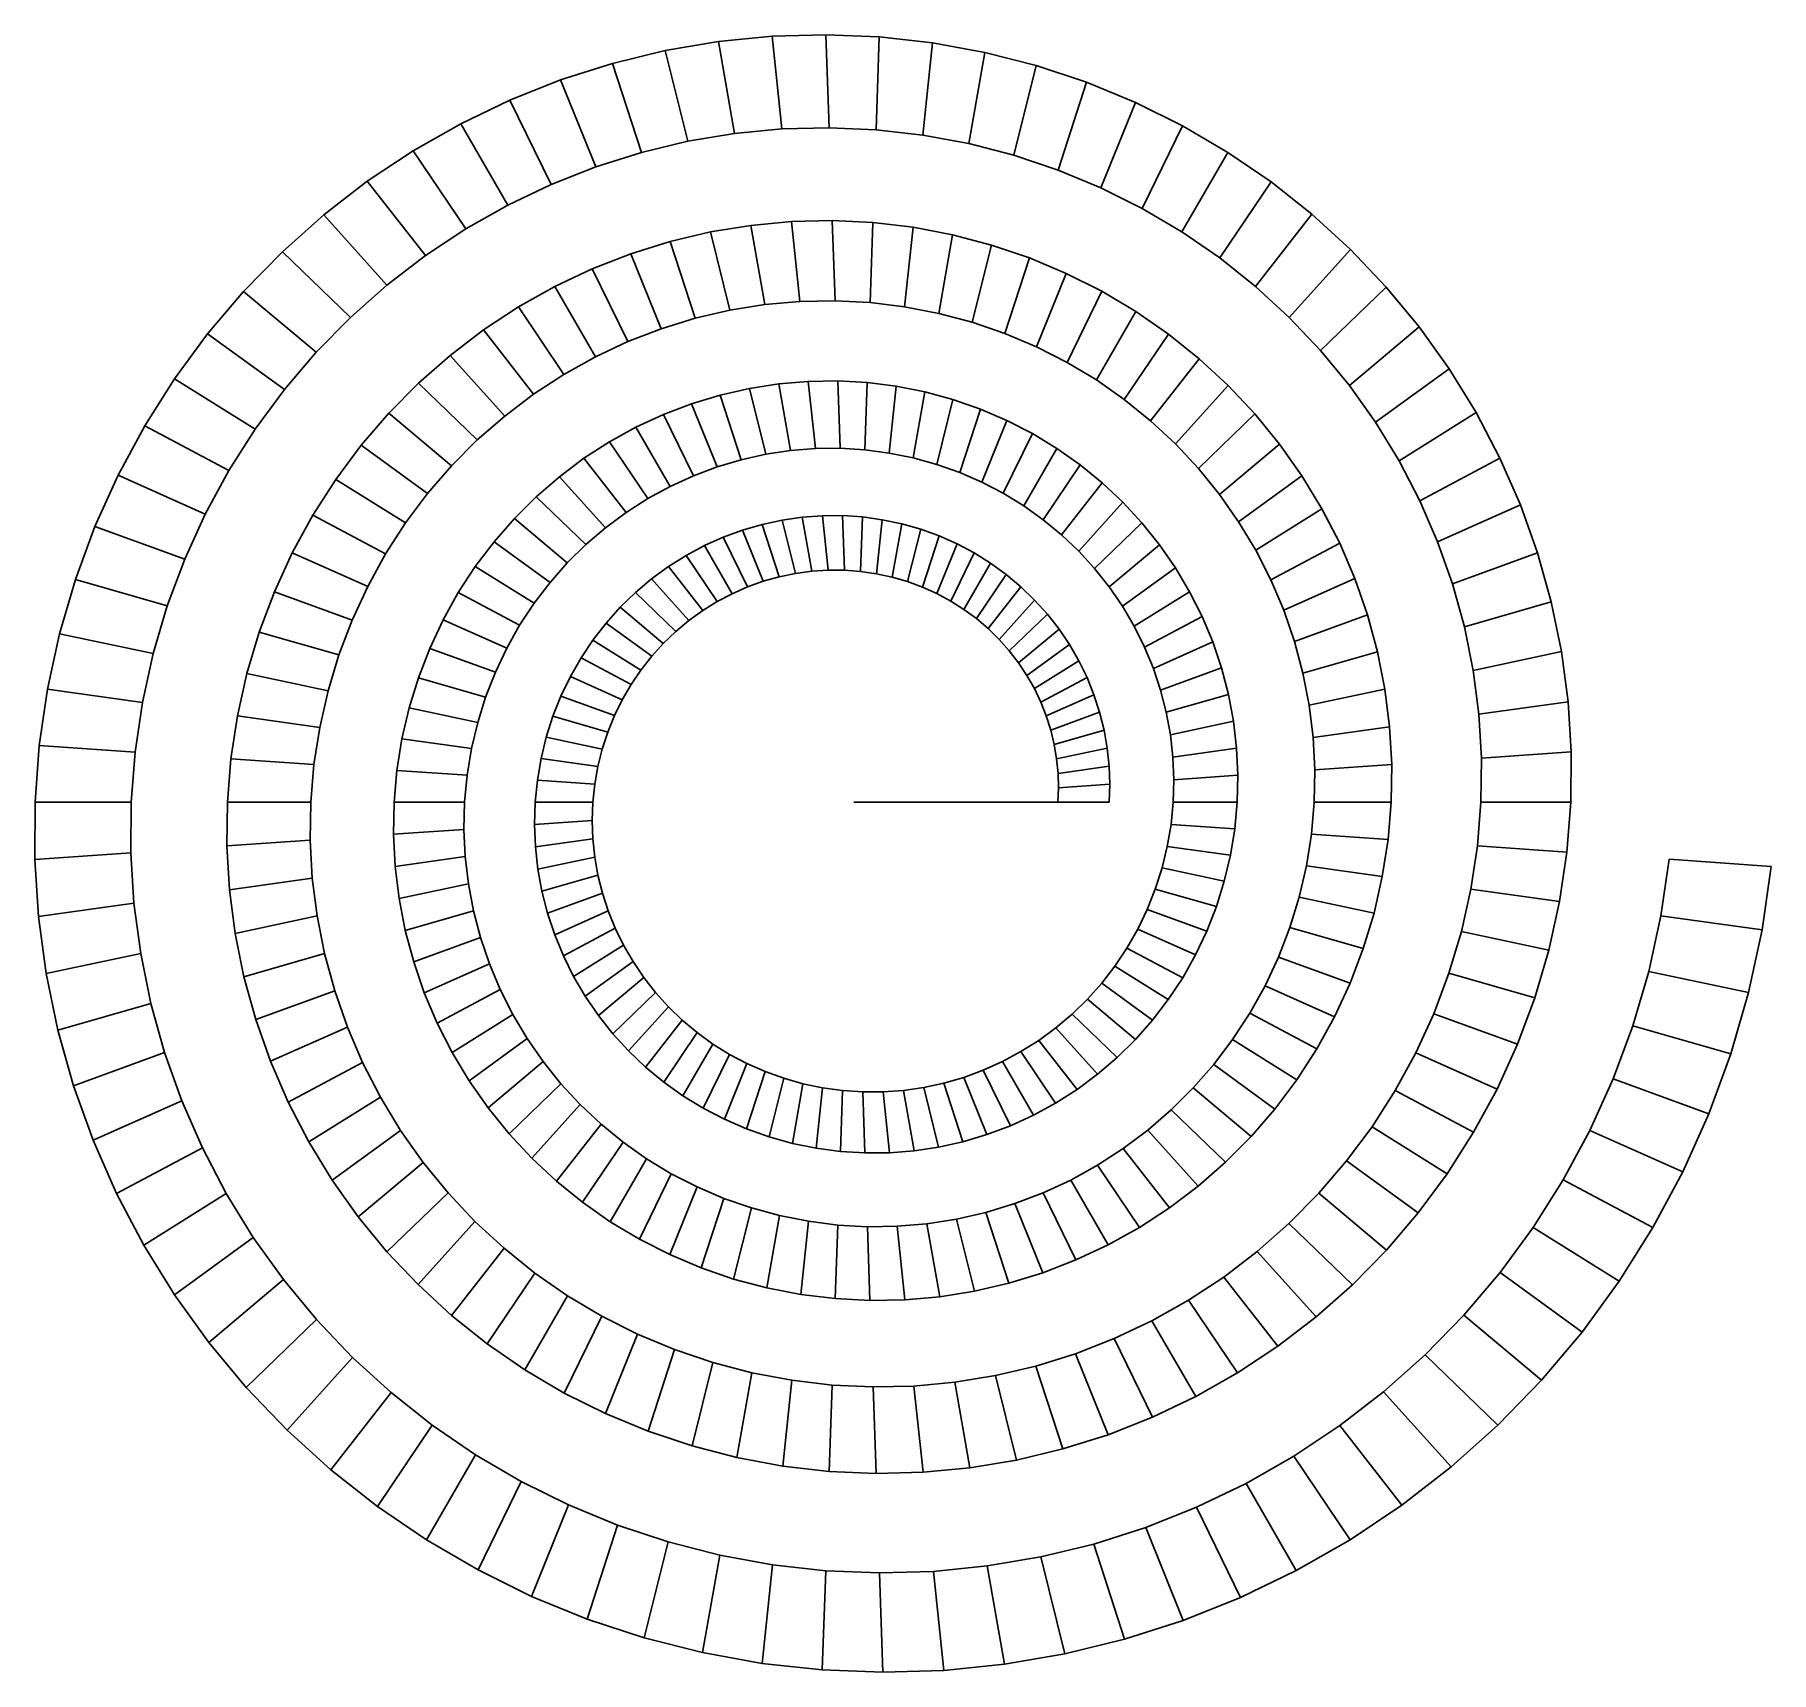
# Model space of a CAD drawing. Header units: metres. Extents: x -1913 to 2149, y -2036 to 1796.
import ezdxf

# ---------------------------------------------------------------- set-up
doc = ezdxf.new("R2010")
doc.units = ezdxf.units.M
for name, color, linetype in [('Fill', 3, 'CONTINUOUS'), ('Inner', 2, 'CONTINUOUS'), ('Outer', 1, 'CONTINUOUS')]:
    doc.layers.add(name, color=color, linetype=linetype)

msp = doc.modelspace()

# ---------------------------------------------------------------- linework, layer by layer
at = {"layer": 'Fill'}
for p, q in [((-165.6, 1575.5), (-188.4, 1792.3)), ((-55.1, 1578.3), (-62.7, 1795.9)), ((54.9, 1573.5), (62.5, 1790.7)), ((-385.6, 1546.5), (-438.5, 1758.7)), ((-275.9, 1564.8), (-313.8, 1779.9)), ((164.1, 1561), (186.8, 1776.8)), ((271.7, 1541), (309.4, 1754.4)), ((-494, 1520.5), (-561.7, 1728.7)), ((377.4, 1513.7), (429.7, 1723.6)), ((-600.7, 1486.8), (-682.9, 1690.2)), ((480.6, 1479.1), (547.3, 1684.5)), ((-705.1, 1445.7), (-801.4, 1643.1)), ((580.8, 1437.5), (661.6, 1637.5)), ((-806.7, 1397.2), (-916.7, 1587.7)), ((677.6, 1389.2), (771.9, 1582.7)), ((-904.9, 1341.6), (-1028.1, 1524.2)), ((770.4, 1334.4), (877.9, 1520.6)), ((-999.3, 1279), (-1135.2, 1452.9)), ((859, 1273.5), (979, 1451.4)), ((-1089.4, 1209.9), (-1237.2, 1374.1)), ((-205.3, 1164.4), (-238, 1349.8)), ((-123.1, 1171.7), (-142.8, 1358.6)), ((-41, 1173.2), (-47.5, 1360.8)), ((40.8, 1169.1), (47.4, 1356.3)), ((121.8, 1159.2), (141.4, 1345.2)), ((942.8, 1206.7), (1074.7, 1375.6)), ((-367.9, 1132.4), (-426.4, 1312.2)), ((-287, 1151.3), (-332.7, 1334.3)), ((201.7, 1143.8), (234.1, 1327.7)), ((280, 1123), (325.1, 1303.8)), ((-1174.6, 1134.3), (-1333.9, 1288.1)), ((-447.6, 1107.9), (-518.5, 1283.4)), ((356.4, 1096.8), (413.8, 1273.7)), ((1021.5, 1134.4), (1164.6, 1293.5)), ((-525.7, 1077.8), (-608.8, 1248.2)), ((430.4, 1065.4), (500, 1237.5)), ((-1254.7, 1052.8), (-1424.5, 1195.3)), ((-601.7, 1042.1), (-696.7, 1206.7)), ((501.9, 1029.1), (583.2, 1195.6)), ((1094.7, 1057.1), (1248.4, 1205.5)), ((-675.3, 1001.1), (-781.7, 1158.9)), ((570.4, 988), (662.9, 1148.2)), ((-746.1, 954.9), (-863.4, 1105.2)), ((1162.1, 975.1), (1325.5, 1112.3)), ((-1329.1, 965.6), (-1508.7, 1096.1)), ((635.6, 942.4), (738.9, 1095.5)), ((-813.7, 903.7), (-941.5, 1045.6)), ((697.3, 892.5), (810.8, 1037.8)), ((-1397.4, 873.2), (-1585.9, 991)), ((-877.8, 847.7), (-1015.4, 980.6)), ((-145.1, 823), (-172.6, 978.9)), ((-87, 827.6), (-103.5, 984.7)), ((-28.9, 828.1), (-34.4, 985.7)), ((28.8, 824.6), (34.3, 981.9)), ((755.1, 838.7), (878.3, 975.4)), ((1223.5, 888.9), (1395.8, 1014.1)), ((-260.4, 801.5), (-309.5, 952.7)), ((-203, 814.2), (-241.4, 968.2)), ((85.9, 817.1), (102.3, 973.3)), ((142.1, 805.7), (169.3, 960)), ((197.1, 790.5), (234.9, 942.2)), ((-938, 787.1), (-1084.9, 910.3)), ((-372.5, 763.8), (-442.5, 907.3)), ((-317, 784.6), (-376.7, 932.3)), ((250.7, 771.5), (298.9, 919.9)), ((808.9, 781.1), (941, 908.7)), ((1278.5, 798.9), (1458.8, 911.6)), ((-1459.2, 775.9), (-1655.8, 880.4)), ((-426.7, 739), (-506.7, 877.6)), ((302.6, 748.9), (360.9, 893.3)), ((352.6, 722.9), (420.7, 862.5)), ((-994.1, 722.3), (-1149.5, 835.1)), ((-479.2, 710.4), (-568.8, 843.3)), ((400.4, 693.5), (477.9, 827.8)), ((858.3, 720.2), (998.7, 838)), ((-529.8, 678.1), (-628.7, 804.7)), ((445.9, 661.1), (532.4, 789.3)), ((1326.9, 705.5), (1514.4, 805.2)), ((-1514.3, 674.2), (-1718, 764.9)), ((-1045.7, 653.4), (-1208.8, 755.3)), ((-578.2, 642.1), (-685.9, 761.7)), ((488.8, 625.6), (583.8, 747.3)), ((903.1, 656.1), (1051.2, 763.7)), ((-624.1, 602.7), (-740.2, 714.8)), ((529, 587.5), (632, 701.9)), ((1368.6, 609.3), (1562.3, 695.6)), ((-1092.5, 580.9), (-1262.6, 671.4)), ((-667.4, 560), (-791.2, 663.9)), ((-171.4, 527.6), (-211.3, 650.2)), ((-133.5, 535.4), (-164.6, 660.3)), ((-95.3, 540.6), (-117.6, 667)), ((-57.1, 543.1), (-70.5, 670.4)), ((-19, 543), (-23.4, 670.6)), ((18.9, 540.1), (23.3, 667.4)), ((56.2, 534.7), (69.5, 661)), ((92.9, 526.7), (114.9, 651.4)), ((566.2, 546.8), (676.7, 653.5)), ((943.2, 589.4), (1098.1, 686.2)), ((-1562.3, 568.6), (-1772.2, 645)), ((-707.7, 514.2), (-838.8, 609.4)), ((-245.7, 503.7), (-302.5, 620.3)), ((-208.9, 517), (-257.3, 636.9)), ((128.7, 516.2), (159.3, 638.8)), ((163.5, 503.3), (202.5, 623.1)), ((-1134.3, 505), (-1310.6, 583.5)), ((-316.6, 469.4), (-389.5, 577.5)), ((-281.7, 487.9), (-346.7, 600.4)), ((197.2, 488.1), (244.3, 604.6)), ((229.5, 470.6), (284.5, 583.3)), ((600.4, 503.8), (717.8, 602.3)), ((978.5, 520.3), (1139.5, 605.9)), ((1403.4, 510.8), (1602.3, 583.2)), ((-744.9, 465.5), (-882.6, 551.5)), ((-350.4, 448.5), (-430.8, 551.4)), ((260.4, 451.1), (322.9, 559.3)), ((289.7, 429.5), (359.4, 532.8)), ((631.3, 458.6), (755.1, 548.6)), ((-1603, 459.6), (-1818, 521.3)), ((-1170.8, 426.1), (-1352.5, 492.3)), ((-778.8, 414.1), (-922.4, 490.4)), ((-413.6, 399.4), (-508.1, 490.6)), ((-382.8, 425.1), (-470.4, 522.5)), ((317.2, 406.1), (393.8, 504)), ((658.9, 411.7), (788.3, 492.6)), ((1008.7, 449.1), (1174.9, 523.1)), ((-442.7, 371.4), (-543.5, 456.1)), ((343, 380.9), (425.9, 473)), ((1431.1, 410.3), (1634.2, 468.6)), ((-809.1, 360.2), (-958, 426.5)), ((-469.9, 341.4), (-576.7, 419)), ((366.7, 354.1), (455.7, 440)), ((683, 363.1), (817.5, 434.7)), ((1033.7, 376.3), (1204.5, 438.4)), ((-1636, 347.7), (-1855.1, 394.3)), ((-1201.8, 344.6), (-1388, 398)), ((-495, 309.3), (-607.3, 379.5)), ((388.4, 325.9), (482.9, 405.2)), ((408, 296.4), (507.5, 368.7)), ((703.6, 313.2), (842.4, 375.1)), ((-835.6, 304.1), (-989.1, 360)), ((-518, 275.4), (-635.1, 337.7)), ((425.4, 265.8), (529.4, 330.8)), ((1053.6, 302.1), (1227.9, 352.1)), ((1451.6, 308.5), (1658, 352.4)), ((-1227.1, 260.8), (-1416.9, 301.2)), ((-858.3, 246.1), (-1015.6, 291.2)), ((-538.7, 239.8), (-660.2, 293.9)), ((440.5, 234.2), (548.5, 291.6)), ((720.5, 262.2), (863, 314.1)), ((-1661.2, 233.5), (-1883.3, 264.7)), ((-556.9, 202.7), (-682.1, 248.3)), ((453.2, 201.8), (564.7, 251.4)), ((733.8, 210.4), (879.3, 252.1)), ((1068.2, 227), (1245.2, 264.7)), ((-876.9, 186.4), (-1037.4, 220.5)), ((463.7, 168.8), (578, 210.4)), ((1465, 205.9), (1673.6, 235.2)), ((-1246.6, 175.2), (-1439, 202.2)), ((-572.5, 164.2), (-701, 201)), ((471.7, 135.3), (588.3, 168.7)), ((743.4, 158), (891.1, 189.4)), ((1077.4, 151.4), (1256.3, 176.6)), ((-1678.4, 117.4), (-1902.5, 133)), ((-891.4, 125.3), (-1054.2, 148.2)), ((-585.5, 124.4), (-716.5, 152.3)), ((477.4, 101.5), (595.7, 126.6)), ((749.3, 105.3), (898.5, 126.3)), ((-1260.1, 88.1), (-1454.3, 101.7)), ((-595.7, 83.7), (-728.7, 102.4)), ((480.6, 67.5), (600.1, 84.3)), ((1081.4, 75.6), (1261.3, 88.2)), ((1471.1, 102.9), (1680.9, 117.5)), ((-901.6, 63), (-1065.9, 74.5)), ((-603, 42.2), (-737.4, 51.6)), ((481.5, 33.7), (601.5, 42.1)), ((751.5, 52.6), (901.5, 63)), ((-607.5, 0), (-742.5, 0)), ((-1687.5, 0), (-1912.5, 0)), ((-1267.5, 0), (-1462.5, 0)), ((-907.5, 0), (-1072.5, 0)), ((480, 0), (600, 0)), ((750, 0), (900, 0)), ((1080, 0), (1260, 0)), ((1470, 0), (1680, 0)), ((-909, -63.6), (-1073.9, -75.1)), ((-609, -42.6), (-744, -52)), ((744.9, -52.1), (894.2, -62.5)), ((1073.4, -75.1), (1252.6, -87.6)), ((-1688.4, -118.1), (-1913.2, -133.8)), ((-1268.7, -88.7), (-1463.6, -102.3)), ((-607.5, -85.4), (-741.9, -104.3)), ((736.1, -103.5), (884, -124.2)), ((1461.8, -102.2), (1670.9, -116.8)), ((-905.9, -127.3), (-1070, -150.4)), ((-603.1, -128.2), (-736.1, -156.5)), ((723.9, -153.9), (869.6, -184.8)), ((1061.6, -149.2), (1239.2, -174.2)), ((1910, -133.6), (2149.1, -150.3)), ((-1263.8, -177.6), (-1457.5, -204.8)), ((-898.5, -191), (-1060.8, -225.5)), ((-595.6, -170.8), (-726.6, -208.4)), ((708.2, -203.1), (851.1, -244)), ((-1681, -236.2), (-1904.5, -267.7)), ((-585, -212.9), (-713.5, -259.7)), ((1044.7, -222.1), (1219.8, -259.3)), ((1446.5, -203.3), (1653.8, -232.4)), ((-1252.6, -266.2), (-1444.3, -307)), ((-886.5, -254.2), (-1046.4, -300)), ((-571.5, -254.5), (-696.7, -310.2)), ((689.2, -250.8), (828.6, -301.6)), ((1890.8, -265.7), (2127.8, -299)), ((-870.1, -316.7), (-1026.7, -373.7)), ((-555.1, -295.1), (-676.4, -359.6)), ((667, -297), (802.2, -357.2)), ((1022.8, -293.3), (1194.6, -342.5)), ((1424.2, -302.7), (1628.6, -346.2)), ((-1665.3, -354), (-1886.4, -401)), ((-1235.1, -354.2), (-1423.8, -408.3)), ((-535.7, -334.8), (-652.5, -407.7)), ((641.8, -341.2), (772.2, -410.6)), ((996.2, -362.6), (1163.7, -423.6)), ((-849.3, -378.1), (-1001.8, -446)), ((-513.6, -373.1), (-625.2, -454.2)), ((613.6, -383.4), (738.6, -461.5)), ((1395.2, -400.1), (1595.8, -457.6)), ((1862.4, -395.9), (2096.2, -445.6)), ((-1211.5, -441), (-1396.3, -508.2)), ((-824.1, -438.2), (-971.8, -516.7)), ((-488.6, -410), (-594.6, -498.9)), ((-461.1, -445.2), (-560.8, -541.6)), ((582.7, -423.4), (701.7, -509.8)), ((964.8, -429.6), (1127.4, -502)), ((-1641.4, -470.7), (-1859, -533.1)), ((-430.9, -478.6), (-524, -581.9)), ((549.3, -460.9), (661.6, -555.2)), ((-1181.8, -526.2), (-1361.8, -606.3)), ((-794.7, -496.6), (-936.9, -585.4)), ((-398.4, -509.9), (-484.2, -619.7)), ((475.4, -528), (573.1, -636.5)), ((513.5, -495.8), (618.7, -597.5)), ((929, -494), (1085.9, -577.4)), ((1359.5, -494.8), (1555.3, -566.1)), ((1825.2, -523.4), (2054.6, -589.1)), ((-761.1, -553), (-897, -651.7)), ((-363.6, -539.1), (-441.7, -654.9)), ((-326.7, -565.8), (-396.7, -687)), ((435.5, -557.4), (525.1, -672.1)), ((889, -555.5), (1039.3, -649.5)), ((-1609.3, -585.7), (-1822.3, -663.3)), ((-723.6, -607.1), (-852.5, -715.3)), ((-287.8, -590), (-349.3, -716.1)), ((350.4, -606.9), (422.9, -732.5)), ((393.7, -583.7), (475, -704.2)), ((1317.5, -586.6), (1507.5, -671.2)), ((-1146.1, -609.4), (-1320.3, -702)), ((-247.1, -611.5), (-299.8, -742)), ((-204.8, -630.3), (-248.4, -764.4)), ((-161.1, -646.1), (-195.3, -783.2)), ((260.1, -643.8), (314.2, -777.7)), ((305.8, -627), (369.2, -757)), ((844.9, -613.8), (988.1, -717.9)), ((1779.2, -647.6), (2003.2, -729.1)), ((-1104.5, -690.2), (-1272.1, -794.9)), ((-682.1, -658.7), (-803.5, -775.9)), ((-116.2, -658.8), (-140.8, -798.3)), ((-70.3, -668.5), (-85.1, -809.7)), ((-23.6, -674.9), (-28.5, -817.1)), ((23.7, -678), (28.7, -820.6)), ((71.3, -677.9), (86.2, -820.1)), ((118.9, -674.4), (143.8, -815.6)), ((166.4, -667.6), (201.2, -807)), ((213.6, -657.4), (258.1, -794.3)), ((797, -668.7), (932.3, -782.3)), ((1269.3, -674.9), (1452.6, -772.4)), ((-1569.1, -698.6), (-1776.5, -791)), ((-637, -707.5), (-750.1, -833.1)), ((745.6, -720), (872.4, -842.5)), ((-1057.2, -768.1), (-1217.4, -884.5)), ((-588.4, -753.2), (-692.7, -886.6)), ((690.9, -767.3), (808.7, -898.1)), ((1215.2, -759.3), (1391, -869.2)), ((1724.9, -768), (1942.3, -864.8)), ((-1521, -808.7), (-1721.8, -915.5)), ((-536.6, -795.5), (-631.5, -936.2)), ((633.3, -810.6), (741.4, -949)), ((-1004.4, -842.8), (-1156.4, -970.3)), ((-481.7, -834.3), (-566.7, -981.5)), ((573, -849.5), (671.1, -994.9)), ((1155.5, -839.5), (1323, -961.2)), ((-424, -869.2), (-498.6, -1022.3)), ((510.4, -884.1), (597.9, -1035.6)), ((1662.5, -883.9), (1872.3, -995.5)), ((-1465.2, -915.6), (-1658.3, -1036.2)), ((-946.4, -913.9), (-1089.3, -1051.9)), ((-363.7, -900.2), (-427.6, -1058.4)), ((-301.2, -927), (-354, -1089.6)), ((445.8, -914), (522.4, -1071)), ((1090.6, -915.1), (1248.9, -1048)), ((-236.7, -949.4), (-278.2, -1115.7)), ((-170.6, -967.4), (-200.4, -1136.4)), ((311.9, -959.8), (365.6, -1125.3)), ((379.5, -939.3), (444.8, -1100.9)), ((-883.3, -981), (-1016.4, -1128.9)), ((-103.1, -980.7), (-121.1, -1151.8)), ((-34.5, -989.4), (-40.6, -1161.6)), ((34.7, -993.2), (40.7, -1165.7)), ((104.3, -992.2), (122.4, -1164.2)), ((173.9, -986.3), (204, -1157)), ((243.2, -975.5), (285.2, -1144)), ((1020.8, -985.8), (1169.2, -1129.1)), ((1592.3, -995), (1793.5, -1120.7)), ((-1401.9, -1018.5), (-1586.3, -1152.5)), ((-815.4, -1043.7), (-938.1, -1200.8)), ((946.5, -1051.2), (1084.3, -1204.3)), ((-1331.3, -1117.1), (-1506.2, -1263.9)), ((-743.1, -1101.7), (-854.8, -1267.2)), ((868.1, -1111.1), (994.7, -1273.1)), ((1514.7, -1100.5), (1706.5, -1239.8)), ((-666.7, -1154.7), (-766.7, -1327.9)), ((785.9, -1165.1), (900.7, -1335.4)), ((-1253.8, -1210.8), (-1418.3, -1369.6)), ((-586.4, -1202.4), (-674.3, -1382.4)), ((700.4, -1213.2), (802.9, -1390.7)), ((1430.2, -1200.1), (1611.5, -1352.2)), ((-502.8, -1244.5), (-578, -1430.6)), ((612.1, -1255), (701.8, -1438.9)), ((-1169.7, -1299), (-1322.9, -1469.2)), ((-416.2, -1280.8), (-478.3, -1472)), ((521.4, -1290.4), (597.9, -1479.9)), ((1339.3, -1293.3), (1509.3, -1457.5)), ((-326.9, -1311), (-375.6, -1506.4)), ((-235.4, -1335.1), (-270.4, -1533.7)), ((428.7, -1319.3), (491.7, -1513.3)), ((-142.2, -1352.7), (-163.3, -1553.6)), ((-47.6, -1363.8), (-54.7, -1566)), ((47.8, -1368.3), (54.9, -1570.8)), ((143.6, -1366.1), (164.8, -1568)), ((239.3, -1357.2), (274.6, -1557.5)), ((334.5, -1341.6), (383.8, -1539.2)), ((1242.3, -1379.7), (1400.2, -1555.1)), ((-1079.3, -1381.5), (-1220.5, -1562.2)), ((-983.2, -1457.6), (-1111.6, -1648)), ((1139.8, -1458.8), (1284.9, -1644.5)), ((-881.7, -1527.1), (-996.7, -1726.3)), ((1032.3, -1530.5), (1163.9, -1725.6)), ((-775.2, -1589.5), (-876.2, -1796.5)), ((920.4, -1594.2), (1037.9, -1797.7)), ((-664.4, -1644.4), (-750.8, -1858.3)), ((804.7, -1649.8), (907.6, -1860.8)), ((-549.6, -1691.6), (-621, -1911.3)), ((685.7, -1697.1), (773.5, -1914.4)), ((-431.5, -1730.8), (-487.5, -1955.3)), ((564, -1735.9), (636.3, -1958.4)), ((-310.7, -1761.8), (-350.9, -1989.9)), ((-187.5, -1784.3), (-211.8, -2015)), ((315.1, -1787.2), (355.7, -2017)), ((440.3, -1765.9), (496.8, -1992.7)), ((-62.8, -1798.2), (-70.9, -2030.4)), ((63, -1803.4), (71.1, -2035.9)), ((189.2, -1799.7), (213.5, -2031.4))]:
    msp.add_line(p, q, dxfattribs=at)
at = {"layer": 'Inner'}
for p, q in [((-385.6, 1546.5), (-494, 1520.5)), ((-275.9, 1564.8), (-385.6, 1546.5)), ((-165.6, 1575.5), (-275.9, 1564.8)), ((-55.1, 1578.3), (-165.6, 1575.5)), ((54.9, 1573.5), (-55.1, 1578.3)), ((164.1, 1561), (54.9, 1573.5)), ((271.7, 1541), (164.1, 1561)), ((-494, 1520.5), (-600.7, 1486.8)), ((377.4, 1513.7), (271.7, 1541)), ((480.6, 1479.1), (377.4, 1513.7)), ((-600.7, 1486.8), (-705.1, 1445.7)), ((580.8, 1437.5), (480.6, 1479.1)), ((-705.1, 1445.7), (-806.7, 1397.2)), ((677.6, 1389.2), (580.8, 1437.5)), ((-806.7, 1397.2), (-904.9, 1341.6)), ((770.4, 1334.4), (677.6, 1389.2)), ((-904.9, 1341.6), (-999.3, 1279)), ((859, 1273.5), (770.4, 1334.4)), ((-999.3, 1279), (-1089.4, 1209.9)), ((942.8, 1206.7), (859, 1273.5)), ((-1089.4, 1209.9), (-1174.6, 1134.3)), ((1021.5, 1134.4), (942.8, 1206.7)), ((-287, 1151.3), (-367.9, 1132.4)), ((-205.3, 1164.4), (-287, 1151.3)), ((-123.1, 1171.7), (-205.3, 1164.4)), ((-41, 1173.2), (-123.1, 1171.7)), ((40.8, 1169.1), (-41, 1173.2)), ((121.8, 1159.2), (40.8, 1169.1)), ((201.7, 1143.8), (121.8, 1159.2)), ((280, 1123), (201.7, 1143.8)), ((-1174.6, 1134.3), (-1254.7, 1052.8)), ((-447.6, 1107.9), (-525.7, 1077.8)), ((-367.9, 1132.4), (-447.6, 1107.9)), ((356.4, 1096.8), (280, 1123)), ((1094.7, 1057.1), (1021.5, 1134.4)), ((-525.7, 1077.8), (-601.7, 1042.1)), ((430.4, 1065.4), (356.4, 1096.8)), ((501.9, 1029.1), (430.4, 1065.4)), ((1162.1, 975.1), (1094.7, 1057.1)), ((-1254.7, 1052.8), (-1329.1, 965.6)), ((-601.7, 1042.1), (-675.3, 1001.1)), ((570.4, 988), (501.9, 1029.1)), ((-675.3, 1001.1), (-746.1, 954.9)), ((635.6, 942.4), (570.4, 988)), ((1223.5, 888.9), (1162.1, 975.1)), ((-1329.1, 965.6), (-1397.4, 873.2)), ((-746.1, 954.9), (-813.7, 903.7)), ((697.3, 892.5), (635.6, 942.4)), ((-813.7, 903.7), (-877.8, 847.7)), ((-1397.4, 873.2), (-1459.2, 775.9)), ((755.1, 838.7), (697.3, 892.5)), ((1278.5, 798.9), (1223.5, 888.9)), ((-877.8, 847.7), (-938, 787.1)), ((-203, 814.2), (-260.4, 801.5)), ((-145.1, 823), (-203, 814.2)), ((-87, 827.6), (-145.1, 823)), ((-28.9, 828.1), (-87, 827.6)), ((28.8, 824.6), (-28.9, 828.1)), ((85.9, 817.1), (28.8, 824.6)), ((142.1, 805.7), (85.9, 817.1)), ((808.9, 781.1), (755.1, 838.7)), ((-1459.2, 775.9), (-1514.3, 674.2)), ((-938, 787.1), (-994.1, 722.3)), ((-317, 784.6), (-372.5, 763.8)), ((-260.4, 801.5), (-317, 784.6)), ((197.1, 790.5), (142.1, 805.7)), ((250.7, 771.5), (197.1, 790.5)), ((858.3, 720.2), (808.9, 781.1)), ((1326.9, 705.5), (1278.5, 798.9)), ((-426.7, 739), (-479.2, 710.4)), ((-372.5, 763.8), (-426.7, 739)), ((302.6, 748.9), (250.7, 771.5)), ((352.6, 722.9), (302.6, 748.9)), ((-994.1, 722.3), (-1045.7, 653.4)), ((-479.2, 710.4), (-529.8, 678.1)), ((400.4, 693.5), (352.6, 722.9)), ((445.9, 661.1), (400.4, 693.5)), ((903.1, 656.1), (858.3, 720.2)), ((1368.6, 609.3), (1326.9, 705.5)), ((-1514.3, 674.2), (-1562.3, 568.6)), ((-1045.7, 653.4), (-1092.5, 580.9)), ((-529.8, 678.1), (-578.2, 642.1)), ((488.8, 625.6), (445.9, 661.1)), ((943.2, 589.4), (903.1, 656.1)), ((-578.2, 642.1), (-624.1, 602.7)), ((529, 587.5), (488.8, 625.6)), ((1403.4, 510.8), (1368.6, 609.3)), ((-1092.5, 580.9), (-1134.3, 505)), ((-624.1, 602.7), (-667.4, 560)), ((566.2, 546.8), (529, 587.5)), ((978.5, 520.3), (943.2, 589.4)), ((-1562.3, 568.6), (-1603, 459.6)), ((-667.4, 560), (-707.7, 514.2)), ((-133.5, 535.4), (-171.4, 527.6)), ((-95.3, 540.6), (-133.5, 535.4)), ((-57.1, 543.1), (-95.3, 540.6)), ((-19, 543), (-57.1, 543.1)), ((18.9, 540.1), (-19, 543)), ((56.2, 534.7), (18.9, 540.1)), ((92.9, 526.7), (56.2, 534.7)), ((600.4, 503.8), (566.2, 546.8)), ((-1134.3, 505), (-1170.8, 426.1)), ((-707.7, 514.2), (-744.9, 465.5)), ((-281.7, 487.9), (-316.6, 469.4)), ((-245.7, 503.7), (-281.7, 487.9)), ((-208.9, 517), (-245.7, 503.7)), ((-171.4, 527.6), (-208.9, 517)), ((128.7, 516.2), (92.9, 526.7)), ((163.5, 503.3), (128.7, 516.2)), ((197.2, 488.1), (163.5, 503.3)), ((229.5, 470.6), (197.2, 488.1)), ((631.3, 458.6), (600.4, 503.8)), ((1008.7, 449.1), (978.5, 520.3)), ((1431.1, 410.3), (1403.4, 510.8)), ((-1603, 459.6), (-1636, 347.7)), ((-744.9, 465.5), (-778.8, 414.1)), ((-350.4, 448.5), (-382.8, 425.1)), ((-316.6, 469.4), (-350.4, 448.5)), ((260.4, 451.1), (229.5, 470.6)), ((289.7, 429.5), (260.4, 451.1)), ((658.9, 411.7), (631.3, 458.6)), ((1033.7, 376.3), (1008.7, 449.1)), ((-1170.8, 426.1), (-1201.8, 344.6)), ((-778.8, 414.1), (-809.1, 360.2)), ((-382.8, 425.1), (-413.6, 399.4)), ((317.2, 406.1), (289.7, 429.5)), ((683, 363.1), (658.9, 411.7)), ((1451.6, 308.5), (1431.1, 410.3)), ((-442.7, 371.4), (-469.9, 341.4)), ((-413.6, 399.4), (-442.7, 371.4)), ((343, 380.9), (317.2, 406.1)), ((366.7, 354.1), (343, 380.9)), ((1053.6, 302.1), (1033.7, 376.3)), ((-1636, 347.7), (-1661.2, 233.5)), ((-1201.8, 344.6), (-1227.1, 260.8)), ((-809.1, 360.2), (-835.6, 304.1)), ((-469.9, 341.4), (-495, 309.3)), ((388.4, 325.9), (366.7, 354.1)), ((408, 296.4), (388.4, 325.9)), ((703.6, 313.2), (683, 363.1)), ((-835.6, 304.1), (-858.3, 246.1)), ((-495, 309.3), (-518, 275.4)), ((425.4, 265.8), (408, 296.4)), ((720.5, 262.2), (703.6, 313.2)), ((1068.2, 227), (1053.6, 302.1)), ((1465, 205.9), (1451.6, 308.5)), ((-1227.1, 260.8), (-1246.6, 175.2)), ((-858.3, 246.1), (-876.9, 186.4)), ((-518, 275.4), (-538.7, 239.8)), ((440.5, 234.2), (425.4, 265.8)), ((733.8, 210.4), (720.5, 262.2)), ((-1661.2, 233.5), (-1678.4, 117.4)), ((-538.7, 239.8), (-556.9, 202.7)), ((453.2, 201.8), (440.5, 234.2)), ((743.4, 158), (733.8, 210.4)), ((1077.4, 151.4), (1068.2, 227)), ((1471.1, 102.9), (1465, 205.9)), ((-1246.6, 175.2), (-1260.1, 88.1)), ((-876.9, 186.4), (-891.4, 125.3)), ((-572.5, 164.2), (-585.5, 124.4)), ((-556.9, 202.7), (-572.5, 164.2)), ((463.7, 168.8), (453.2, 201.8)), ((471.7, 135.3), (463.7, 168.8)), ((-891.4, 125.3), (-901.6, 63)), ((-585.5, 124.4), (-595.7, 83.7)), ((477.4, 101.5), (471.7, 135.3)), ((749.3, 105.3), (743.4, 158)), ((1081.4, 75.6), (1077.4, 151.4)), ((-1678.4, 117.4), (-1687.5, 0)), ((-1260.1, 88.1), (-1267.5, 0)), ((-595.7, 83.7), (-603, 42.2)), ((480.6, 67.5), (477.4, 101.5)), ((751.5, 52.6), (749.3, 105.3)), ((1470, 0), (1471.1, 102.9)), ((-901.6, 63), (-907.5, 0)), ((-603, 42.2), (-607.5, 0)), ((481.5, 33.7), (480.6, 67.5)), ((750, 0), (751.5, 52.6)), ((1080, 0), (1081.4, 75.6)), ((-607.5, 0), (-609, -42.6)), ((3, 0), (480, 0)), ((480, 0), (481.5, 33.7)), ((-1687.5, 0), (-1688.4, -118.1)), ((-1267.5, 0), (-1268.7, -88.7)), ((-907.5, 0), (-909, -63.6)), ((744.9, -52.1), (750, 0)), ((1073.4, -75.1), (1080, 0)), ((1461.8, -102.2), (1470, 0)), ((-909, -63.6), (-905.9, -127.3)), ((-609, -42.6), (-607.5, -85.4)), ((736.1, -103.5), (744.9, -52.1)), ((1061.6, -149.2), (1073.4, -75.1)), ((-1688.4, -118.1), (-1681, -236.2)), ((-1268.7, -88.7), (-1263.8, -177.6)), ((-607.5, -85.4), (-603.1, -128.2)), ((723.9, -153.9), (736.1, -103.5)), ((1446.5, -203.3), (1461.8, -102.2)), ((-905.9, -127.3), (-898.5, -191)), ((-603.1, -128.2), (-595.6, -170.8)), ((708.2, -203.1), (723.9, -153.9)), ((1044.7, -222.1), (1061.6, -149.2)), ((1890.8, -265.7), (1910, -133.6)), ((-1263.8, -177.6), (-1252.6, -266.2)), ((-898.5, -191), (-886.5, -254.2)), ((-595.6, -170.8), (-585, -212.9)), ((689.2, -250.8), (708.2, -203.1)), ((-1681, -236.2), (-1665.3, -354)), ((-585, -212.9), (-571.5, -254.5)), ((1022.8, -293.3), (1044.7, -222.1)), ((1424.2, -302.7), (1446.5, -203.3)), ((-1252.6, -266.2), (-1235.1, -354.2)), ((-886.5, -254.2), (-870.1, -316.7)), ((-571.5, -254.5), (-555.1, -295.1)), ((667, -297), (689.2, -250.8)), ((1862.4, -395.9), (1890.8, -265.7)), ((-870.1, -316.7), (-849.3, -378.1)), ((-555.1, -295.1), (-535.7, -334.8)), ((641.8, -341.2), (667, -297)), ((996.2, -362.6), (1022.8, -293.3)), ((1395.2, -400.1), (1424.2, -302.7)), ((-1665.3, -354), (-1641.4, -470.7)), ((-1235.1, -354.2), (-1211.5, -441)), ((-535.7, -334.8), (-513.6, -373.1)), ((613.6, -383.4), (641.8, -341.2)), ((964.8, -429.6), (996.2, -362.6)), ((-849.3, -378.1), (-824.1, -438.2)), ((-513.6, -373.1), (-488.6, -410)), ((582.7, -423.4), (613.6, -383.4)), ((1359.5, -494.8), (1395.2, -400.1)), ((1825.2, -523.4), (1862.4, -395.9)), ((-1211.5, -441), (-1181.8, -526.2)), ((-824.1, -438.2), (-794.7, -496.6)), ((-488.6, -410), (-461.1, -445.2)), ((-461.1, -445.2), (-430.9, -478.6)), ((549.3, -460.9), (582.7, -423.4)), ((929, -494), (964.8, -429.6)), ((-1641.4, -470.7), (-1609.3, -585.7)), ((-430.9, -478.6), (-398.4, -509.9)), ((513.5, -495.8), (549.3, -460.9)), ((-1181.8, -526.2), (-1146.1, -609.4)), ((-794.7, -496.6), (-761.1, -553)), ((-398.4, -509.9), (-363.6, -539.1)), ((435.5, -557.4), (475.4, -528)), ((475.4, -528), (513.5, -495.8)), ((889, -555.5), (929, -494)), ((1317.5, -586.6), (1359.5, -494.8)), ((1779.2, -647.6), (1825.2, -523.4)), ((-761.1, -553), (-723.6, -607.1)), ((-363.6, -539.1), (-326.7, -565.8)), ((-326.7, -565.8), (-287.8, -590)), ((393.7, -583.7), (435.5, -557.4)), ((844.9, -613.8), (889, -555.5)), ((-1609.3, -585.7), (-1569.1, -698.6)), ((-723.6, -607.1), (-682.1, -658.7)), ((-287.8, -590), (-247.1, -611.5)), ((305.8, -627), (350.4, -606.9)), ((350.4, -606.9), (393.7, -583.7)), ((1269.3, -674.9), (1317.5, -586.6)), ((-1146.1, -609.4), (-1104.5, -690.2)), ((-247.1, -611.5), (-204.8, -630.3)), ((-204.8, -630.3), (-161.1, -646.1)), ((-161.1, -646.1), (-116.2, -658.8)), ((213.6, -657.4), (260.1, -643.8)), ((260.1, -643.8), (305.8, -627)), ((797, -668.7), (844.9, -613.8)), ((1724.9, -768), (1779.2, -647.6)), ((-1104.5, -690.2), (-1057.2, -768.1)), ((-682.1, -658.7), (-637, -707.5)), ((-116.2, -658.8), (-70.3, -668.5)), ((-70.3, -668.5), (-23.6, -674.9)), ((-23.6, -674.9), (23.7, -678)), ((23.7, -678), (71.3, -677.9)), ((71.3, -677.9), (118.9, -674.4)), ((118.9, -674.4), (166.4, -667.6)), ((166.4, -667.6), (213.6, -657.4)), ((745.6, -720), (797, -668.7)), ((1215.2, -759.3), (1269.3, -674.9)), ((-1569.1, -698.6), (-1521, -808.7)), ((-637, -707.5), (-588.4, -753.2)), ((690.9, -767.3), (745.6, -720)), ((-1057.2, -768.1), (-1004.4, -842.8)), ((-588.4, -753.2), (-536.6, -795.5)), ((633.3, -810.6), (690.9, -767.3)), ((1155.5, -839.5), (1215.2, -759.3)), ((1662.5, -883.9), (1724.9, -768)), ((-1521, -808.7), (-1465.2, -915.6)), ((-536.6, -795.5), (-481.7, -834.3)), ((573, -849.5), (633.3, -810.6)), ((-1004.4, -842.8), (-946.4, -913.9)), ((-481.7, -834.3), (-424, -869.2)), ((510.4, -884.1), (573, -849.5)), ((1090.6, -915.1), (1155.5, -839.5)), ((-424, -869.2), (-363.7, -900.2)), ((445.8, -914), (510.4, -884.1)), ((1592.3, -995), (1662.5, -883.9)), ((-1465.2, -915.6), (-1401.9, -1018.5)), ((-946.4, -913.9), (-883.3, -981)), ((-363.7, -900.2), (-301.2, -927)), ((-301.2, -927), (-236.7, -949.4)), ((379.5, -939.3), (445.8, -914)), ((1020.8, -985.8), (1090.6, -915.1)), ((-236.7, -949.4), (-170.6, -967.4)), ((-170.6, -967.4), (-103.1, -980.7)), ((243.2, -975.5), (311.9, -959.8)), ((311.9, -959.8), (379.5, -939.3)), ((-883.3, -981), (-815.4, -1043.7)), ((-103.1, -980.7), (-34.5, -989.4)), ((-34.5, -989.4), (34.7, -993.2)), ((34.7, -993.2), (104.3, -992.2)), ((104.3, -992.2), (173.9, -986.3)), ((173.9, -986.3), (243.2, -975.5)), ((946.5, -1051.2), (1020.8, -985.8)), ((1514.7, -1100.5), (1592.3, -995)), ((-1401.9, -1018.5), (-1331.3, -1117.1)), ((-815.4, -1043.7), (-743.1, -1101.7)), ((868.1, -1111.1), (946.5, -1051.2)), ((-1331.3, -1117.1), (-1253.8, -1210.8)), ((-743.1, -1101.7), (-666.7, -1154.7)), ((785.9, -1165.1), (868.1, -1111.1)), ((1430.2, -1200.1), (1514.7, -1100.5)), ((-666.7, -1154.7), (-586.4, -1202.4)), ((700.4, -1213.2), (785.9, -1165.1)), ((-1253.8, -1210.8), (-1169.7, -1299)), ((-586.4, -1202.4), (-502.8, -1244.5)), ((612.1, -1255), (700.4, -1213.2)), ((1339.3, -1293.3), (1430.2, -1200.1)), ((-502.8, -1244.5), (-416.2, -1280.8)), ((521.4, -1290.4), (612.1, -1255)), ((-1169.7, -1299), (-1079.3, -1381.5)), ((-416.2, -1280.8), (-326.9, -1311)), ((428.7, -1319.3), (521.4, -1290.4)), ((1242.3, -1379.7), (1339.3, -1293.3)), ((-326.9, -1311), (-235.4, -1335.1)), ((-235.4, -1335.1), (-142.2, -1352.7)), ((334.5, -1341.6), (428.7, -1319.3)), ((-142.2, -1352.7), (-47.6, -1363.8)), ((-47.6, -1363.8), (47.8, -1368.3)), ((47.8, -1368.3), (143.6, -1366.1)), ((143.6, -1366.1), (239.3, -1357.2)), ((239.3, -1357.2), (334.5, -1341.6)), ((1139.8, -1458.8), (1242.3, -1379.7)), ((-1079.3, -1381.5), (-983.2, -1457.6)), ((-983.2, -1457.6), (-881.7, -1527.1)), ((1032.3, -1530.5), (1139.8, -1458.8)), ((-881.7, -1527.1), (-775.2, -1589.5)), ((920.4, -1594.2), (1032.3, -1530.5)), ((-775.2, -1589.5), (-664.4, -1644.4)), ((804.7, -1649.8), (920.4, -1594.2)), ((-664.4, -1644.4), (-549.6, -1691.6)), ((685.7, -1697.1), (804.7, -1649.8)), ((-549.6, -1691.6), (-431.5, -1730.8)), ((564, -1735.9), (685.7, -1697.1)), ((-431.5, -1730.8), (-310.7, -1761.8)), ((440.3, -1765.9), (564, -1735.9)), ((-310.7, -1761.8), (-187.5, -1784.3)), ((-187.5, -1784.3), (-62.8, -1798.2)), ((189.2, -1799.7), (315.1, -1787.2)), ((315.1, -1787.2), (440.3, -1765.9)), ((-62.8, -1798.2), (63, -1803.4)), ((63, -1803.4), (189.2, -1799.7))]:
    msp.add_line(p, q, dxfattribs=at)
at = {"layer": 'Outer'}
for p, q in [((-188.4, 1792.3), (-313.8, 1779.9)), ((-62.7, 1795.9), (-188.4, 1792.3)), ((62.5, 1790.7), (-62.7, 1795.9)), ((186.8, 1776.8), (62.5, 1790.7)), ((-438.5, 1758.7), (-561.7, 1728.7)), ((-313.8, 1779.9), (-438.5, 1758.7)), ((309.4, 1754.4), (186.8, 1776.8)), ((429.7, 1723.6), (309.4, 1754.4)), ((-561.7, 1728.7), (-682.9, 1690.2)), ((547.3, 1684.5), (429.7, 1723.6)), ((-682.9, 1690.2), (-801.4, 1643.1)), ((661.6, 1637.5), (547.3, 1684.5)), ((-801.4, 1643.1), (-916.7, 1587.7)), ((771.9, 1582.7), (661.6, 1637.5)), ((-916.7, 1587.7), (-1028.1, 1524.2)), ((877.9, 1520.6), (771.9, 1582.7)), ((-1028.1, 1524.2), (-1135.2, 1452.9)), ((979, 1451.4), (877.9, 1520.6)), ((-1135.2, 1452.9), (-1237.2, 1374.1)), ((1074.7, 1375.6), (979, 1451.4)), ((-1237.2, 1374.1), (-1333.9, 1288.1)), ((-238, 1349.8), (-332.7, 1334.3)), ((-142.8, 1358.6), (-238, 1349.8)), ((-47.5, 1360.8), (-142.8, 1358.6)), ((47.4, 1356.3), (-47.5, 1360.8)), ((141.4, 1345.2), (47.4, 1356.3)), ((234.1, 1327.7), (141.4, 1345.2)), ((1164.6, 1293.5), (1074.7, 1375.6)), ((-426.4, 1312.2), (-518.5, 1283.4)), ((-332.7, 1334.3), (-426.4, 1312.2)), ((325.1, 1303.8), (234.1, 1327.7)), ((413.8, 1273.7), (325.1, 1303.8)), ((-1333.9, 1288.1), (-1424.5, 1195.3)), ((-518.5, 1283.4), (-608.8, 1248.2)), ((500, 1237.5), (413.8, 1273.7)), ((1248.4, 1205.5), (1164.6, 1293.5)), ((-608.8, 1248.2), (-696.7, 1206.7)), ((583.2, 1195.6), (500, 1237.5)), ((-1424.5, 1195.3), (-1508.7, 1096.1)), ((-696.7, 1206.7), (-781.7, 1158.9)), ((662.9, 1148.2), (583.2, 1195.6)), ((1325.5, 1112.3), (1248.4, 1205.5)), ((-781.7, 1158.9), (-863.4, 1105.2)), ((738.9, 1095.5), (662.9, 1148.2)), ((-863.4, 1105.2), (-941.5, 1045.6)), ((1395.8, 1014.1), (1325.5, 1112.3)), ((-1508.7, 1096.1), (-1585.9, 991)), ((810.8, 1037.8), (738.9, 1095.5)), ((-941.5, 1045.6), (-1015.4, 980.6)), ((878.3, 975.4), (810.8, 1037.8)), ((-1585.9, 991), (-1655.8, 880.4)), ((-1015.4, 980.6), (-1084.9, 910.3)), ((-172.6, 978.9), (-241.4, 968.2)), ((-103.5, 984.7), (-172.6, 978.9)), ((-34.4, 985.7), (-103.5, 984.7)), ((34.3, 981.9), (-34.4, 985.7)), ((102.3, 973.3), (34.3, 981.9)), ((941, 908.7), (878.3, 975.4)), ((1458.8, 911.6), (1395.8, 1014.1)), ((-309.5, 952.7), (-376.7, 932.3)), ((-241.4, 968.2), (-309.5, 952.7)), ((169.3, 960), (102.3, 973.3)), ((234.9, 942.2), (169.3, 960)), ((298.9, 919.9), (234.9, 942.2)), ((-1084.9, 910.3), (-1149.5, 835.1)), ((-442.5, 907.3), (-506.7, 877.6)), ((-376.7, 932.3), (-442.5, 907.3)), ((360.9, 893.3), (298.9, 919.9)), ((998.7, 838), (941, 908.7)), ((1514.4, 805.2), (1458.8, 911.6)), ((-1655.8, 880.4), (-1718, 764.9)), ((-506.7, 877.6), (-568.8, 843.3)), ((420.7, 862.5), (360.9, 893.3)), ((477.9, 827.8), (420.7, 862.5)), ((-1149.5, 835.1), (-1208.8, 755.3)), ((-568.8, 843.3), (-628.7, 804.7)), ((532.4, 789.3), (477.9, 827.8)), ((1051.2, 763.7), (998.7, 838)), ((-628.7, 804.7), (-685.9, 761.7)), ((583.8, 747.3), (532.4, 789.3)), ((1562.3, 695.6), (1514.4, 805.2)), ((-1718, 764.9), (-1772.2, 645)), ((-1208.8, 755.3), (-1262.6, 671.4)), ((-685.9, 761.7), (-740.2, 714.8)), ((632, 701.9), (583.8, 747.3)), ((1098.1, 686.2), (1051.2, 763.7)), ((-740.2, 714.8), (-791.2, 663.9)), ((676.7, 653.5), (632, 701.9)), ((1602.3, 583.2), (1562.3, 695.6)), ((-1262.6, 671.4), (-1310.6, 583.5)), ((-791.2, 663.9), (-838.8, 609.4)), ((-211.3, 650.2), (-257.3, 636.9)), ((-164.6, 660.3), (-211.3, 650.2)), ((-117.6, 667), (-164.6, 660.3)), ((-70.5, 670.4), (-117.6, 667)), ((-23.4, 670.6), (-70.5, 670.4)), ((23.3, 667.4), (-23.4, 670.6)), ((69.5, 661), (23.3, 667.4)), ((114.9, 651.4), (69.5, 661)), ((159.3, 638.8), (114.9, 651.4)), ((717.8, 602.3), (676.7, 653.5)), ((1139.5, 605.9), (1098.1, 686.2)), ((-1772.2, 645), (-1818, 521.3)), ((-838.8, 609.4), (-882.6, 551.5)), ((-302.5, 620.3), (-346.7, 600.4)), ((-257.3, 636.9), (-302.5, 620.3)), ((202.5, 623.1), (159.3, 638.8)), ((244.3, 604.6), (202.5, 623.1)), ((-1310.6, 583.5), (-1352.5, 492.3)), ((-389.5, 577.5), (-430.8, 551.4)), ((-346.7, 600.4), (-389.5, 577.5)), ((284.5, 583.3), (244.3, 604.6)), ((322.9, 559.3), (284.5, 583.3)), ((755.1, 548.6), (717.8, 602.3)), ((1174.9, 523.1), (1139.5, 605.9)), ((1634.2, 468.6), (1602.3, 583.2)), ((-882.6, 551.5), (-922.4, 490.4)), ((-430.8, 551.4), (-470.4, 522.5)), ((359.4, 532.8), (322.9, 559.3)), ((393.8, 504), (359.4, 532.8)), ((788.3, 492.6), (755.1, 548.6)), ((-1818, 521.3), (-1855.1, 394.3)), ((-1352.5, 492.3), (-1388, 398)), ((-922.4, 490.4), (-958, 426.5)), ((-508.1, 490.6), (-543.5, 456.1)), ((-470.4, 522.5), (-508.1, 490.6)), ((425.9, 473), (393.8, 504)), ((817.5, 434.7), (788.3, 492.6)), ((1204.5, 438.4), (1174.9, 523.1)), ((-543.5, 456.1), (-576.7, 419)), ((455.7, 440), (425.9, 473)), ((1658, 352.4), (1634.2, 468.6)), ((-958, 426.5), (-989.1, 360)), ((-576.7, 419), (-607.3, 379.5)), ((482.9, 405.2), (455.7, 440)), ((842.4, 375.1), (817.5, 434.7)), ((1227.9, 352.1), (1204.5, 438.4)), ((-1855.1, 394.3), (-1883.3, 264.7)), ((-1388, 398), (-1416.9, 301.2)), ((-607.3, 379.5), (-635.1, 337.7)), ((507.5, 368.7), (482.9, 405.2)), ((529.4, 330.8), (507.5, 368.7)), ((863, 314.1), (842.4, 375.1)), ((-989.1, 360), (-1015.6, 291.2)), ((-635.1, 337.7), (-660.2, 293.9)), ((548.5, 291.6), (529.4, 330.8)), ((1245.2, 264.7), (1227.9, 352.1)), ((1673.6, 235.2), (1658, 352.4)), ((-1416.9, 301.2), (-1439, 202.2)), ((-1015.6, 291.2), (-1037.4, 220.5)), ((-660.2, 293.9), (-682.1, 248.3)), ((564.7, 251.4), (548.5, 291.6)), ((879.3, 252.1), (863, 314.1)), ((-1883.3, 264.7), (-1902.5, 133)), ((-682.1, 248.3), (-701, 201)), ((578, 210.4), (564.7, 251.4)), ((891.1, 189.4), (879.3, 252.1)), ((1256.3, 176.6), (1245.2, 264.7)), ((-1037.4, 220.5), (-1054.2, 148.2)), ((588.3, 168.7), (578, 210.4)), ((1680.9, 117.5), (1673.6, 235.2)), ((-1439, 202.2), (-1454.3, 101.7)), ((-701, 201), (-716.5, 152.3)), ((595.7, 126.6), (588.3, 168.7)), ((898.5, 126.3), (891.1, 189.4)), ((1261.3, 88.2), (1256.3, 176.6)), ((-1902.5, 133), (-1912.5, 0)), ((-1054.2, 148.2), (-1065.9, 74.5)), ((-716.5, 152.3), (-728.7, 102.4)), ((600.1, 84.3), (595.7, 126.6)), ((901.5, 63), (898.5, 126.3)), ((-1454.3, 101.7), (-1462.5, 0)), ((-728.7, 102.4), (-737.4, 51.6)), ((601.5, 42.1), (600.1, 84.3)), ((1260, 0), (1261.3, 88.2)), ((1680, 0), (1680.9, 117.5)), ((-1065.9, 74.5), (-1072.5, 0)), ((-737.4, 51.6), (-742.5, 0)), ((600, 0), (601.5, 42.1)), ((900, 0), (901.5, 63)), ((-742.5, 0), (-744, -52)), ((3, 0), (600, 0)), ((-1912.5, 0), (-1913.2, -133.8)), ((-1462.5, 0), (-1463.6, -102.3)), ((-1072.5, 0), (-1073.9, -75.1)), ((894.2, -62.5), (900, 0)), ((1252.6, -87.6), (1260, 0)), ((1670.9, -116.8), (1680, 0)), ((-1073.9, -75.1), (-1070, -150.4)), ((-744, -52), (-741.9, -104.3)), ((884, -124.2), (894.2, -62.5)), ((-1463.6, -102.3), (-1457.5, -204.8)), ((-741.9, -104.3), (-736.1, -156.5)), ((1239.2, -174.2), (1252.6, -87.6)), ((1653.8, -232.4), (1670.9, -116.8)), ((-1913.2, -133.8), (-1904.5, -267.7)), ((-1070, -150.4), (-1060.8, -225.5)), ((-736.1, -156.5), (-726.6, -208.4)), ((869.6, -184.8), (884, -124.2)), ((2127.8, -299), (2149.1, -150.3)), ((851.1, -244), (869.6, -184.8)), ((1219.8, -259.3), (1239.2, -174.2)), ((-1457.5, -204.8), (-1444.3, -307)), ((-1060.8, -225.5), (-1046.4, -300)), ((-726.6, -208.4), (-713.5, -259.7)), ((1628.6, -346.2), (1653.8, -232.4)), ((-1904.5, -267.7), (-1886.4, -401)), ((-713.5, -259.7), (-696.7, -310.2)), ((828.6, -301.6), (851.1, -244)), ((1194.6, -342.5), (1219.8, -259.3)), ((-1444.3, -307), (-1423.8, -408.3)), ((-1046.4, -300), (-1026.7, -373.7)), ((-696.7, -310.2), (-676.4, -359.6)), ((802.2, -357.2), (828.6, -301.6)), ((2096.2, -445.6), (2127.8, -299)), ((-676.4, -359.6), (-652.5, -407.7)), ((772.2, -410.6), (802.2, -357.2)), ((1163.7, -423.6), (1194.6, -342.5)), ((1595.8, -457.6), (1628.6, -346.2)), ((-1886.4, -401), (-1859, -533.1)), ((-1026.7, -373.7), (-1001.8, -446)), ((-1423.8, -408.3), (-1396.3, -508.2)), ((-1001.8, -446), (-971.8, -516.7)), ((-652.5, -407.7), (-625.2, -454.2)), ((738.6, -461.5), (772.2, -410.6)), ((1127.4, -502), (1163.7, -423.6)), ((2054.6, -589.1), (2096.2, -445.6)), ((-625.2, -454.2), (-594.6, -498.9)), ((701.7, -509.8), (738.6, -461.5)), ((1555.3, -566.1), (1595.8, -457.6)), ((-1396.3, -508.2), (-1361.8, -606.3)), ((-971.8, -516.7), (-936.9, -585.4)), ((-594.6, -498.9), (-560.8, -541.6)), ((661.6, -555.2), (701.7, -509.8)), ((1085.9, -577.4), (1127.4, -502)), ((-1859, -533.1), (-1822.3, -663.3)), ((-560.8, -541.6), (-524, -581.9)), ((618.7, -597.5), (661.6, -555.2)), ((1507.5, -671.2), (1555.3, -566.1)), ((-1361.8, -606.3), (-1320.3, -702)), ((-936.9, -585.4), (-897, -651.7)), ((-524, -581.9), (-484.2, -619.7)), ((573.1, -636.5), (618.7, -597.5)), ((1039.3, -649.5), (1085.9, -577.4)), ((2003.2, -729.1), (2054.6, -589.1)), ((-484.2, -619.7), (-441.7, -654.9)), ((525.1, -672.1), (573.1, -636.5)), ((988.1, -717.9), (1039.3, -649.5)), ((-1822.3, -663.3), (-1776.5, -791)), ((-897, -651.7), (-852.5, -715.3)), ((-441.7, -654.9), (-396.7, -687)), ((-396.7, -687), (-349.3, -716.1)), ((475, -704.2), (525.1, -672.1)), ((1452.6, -772.4), (1507.5, -671.2)), ((-1320.3, -702), (-1272.1, -794.9)), ((-852.5, -715.3), (-803.5, -775.9)), ((-349.3, -716.1), (-299.8, -742)), ((422.9, -732.5), (475, -704.2)), ((932.3, -782.3), (988.1, -717.9)), ((1942.3, -864.8), (2003.2, -729.1)), ((-299.8, -742), (-248.4, -764.4)), ((-248.4, -764.4), (-195.3, -783.2)), ((314.2, -777.7), (369.2, -757)), ((369.2, -757), (422.9, -732.5)), ((-1776.5, -791), (-1721.8, -915.5)), ((-1272.1, -794.9), (-1217.4, -884.5)), ((-803.5, -775.9), (-750.1, -833.1)), ((-195.3, -783.2), (-140.8, -798.3)), ((-140.8, -798.3), (-85.1, -809.7)), ((-85.1, -809.7), (-28.5, -817.1)), ((143.8, -815.6), (201.2, -807)), ((201.2, -807), (258.1, -794.3)), ((258.1, -794.3), (314.2, -777.7)), ((872.4, -842.5), (932.3, -782.3)), ((1391, -869.2), (1452.6, -772.4)), ((-750.1, -833.1), (-692.7, -886.6)), ((-28.5, -817.1), (28.7, -820.6)), ((28.7, -820.6), (86.2, -820.1)), ((86.2, -820.1), (143.8, -815.6)), ((808.7, -898.1), (872.4, -842.5)), ((-1217.4, -884.5), (-1156.4, -970.3)), ((-692.7, -886.6), (-631.5, -936.2)), ((1323, -961.2), (1391, -869.2)), ((1872.3, -995.5), (1942.3, -864.8)), ((-1721.8, -915.5), (-1658.3, -1036.2)), ((741.4, -949), (808.7, -898.1)), ((-1156.4, -970.3), (-1089.3, -1051.9)), ((-631.5, -936.2), (-566.7, -981.5)), ((671.1, -994.9), (741.4, -949)), ((1248.9, -1048), (1323, -961.2)), ((-566.7, -981.5), (-498.6, -1022.3)), ((597.9, -1035.6), (671.1, -994.9)), ((1793.5, -1120.7), (1872.3, -995.5)), ((-1658.3, -1036.2), (-1586.3, -1152.5)), ((-1089.3, -1051.9), (-1016.4, -1128.9)), ((-498.6, -1022.3), (-427.6, -1058.4)), ((522.4, -1071), (597.9, -1035.6)), ((1169.2, -1129.1), (1248.9, -1048)), ((-427.6, -1058.4), (-354, -1089.6)), ((-354, -1089.6), (-278.2, -1115.7)), ((444.8, -1100.9), (522.4, -1071)), ((-1016.4, -1128.9), (-938.1, -1200.8)), ((-278.2, -1115.7), (-200.4, -1136.4)), ((-200.4, -1136.4), (-121.1, -1151.8)), ((285.2, -1144), (365.6, -1125.3)), ((365.6, -1125.3), (444.8, -1100.9)), ((1084.3, -1204.3), (1169.2, -1129.1)), ((1706.5, -1239.8), (1793.5, -1120.7)), ((-1586.3, -1152.5), (-1506.2, -1263.9)), ((-121.1, -1151.8), (-40.6, -1161.6)), ((-40.6, -1161.6), (40.7, -1165.7)), ((40.7, -1165.7), (122.4, -1164.2)), ((122.4, -1164.2), (204, -1157)), ((204, -1157), (285.2, -1144)), ((-938.1, -1200.8), (-854.8, -1267.2)), ((994.7, -1273.1), (1084.3, -1204.3)), ((1611.5, -1352.2), (1706.5, -1239.8)), ((-1506.2, -1263.9), (-1418.3, -1369.6)), ((-854.8, -1267.2), (-766.7, -1327.9)), ((900.7, -1335.4), (994.7, -1273.1)), ((-766.7, -1327.9), (-674.3, -1382.4)), ((802.9, -1390.7), (900.7, -1335.4)), ((-1418.3, -1369.6), (-1322.9, -1469.2)), ((1509.3, -1457.5), (1611.5, -1352.2)), ((-674.3, -1382.4), (-578, -1430.6)), ((701.8, -1438.9), (802.9, -1390.7)), ((-578, -1430.6), (-478.3, -1472)), ((597.9, -1479.9), (701.8, -1438.9)), ((1400.2, -1555.1), (1509.3, -1457.5)), ((-1322.9, -1469.2), (-1220.5, -1562.2)), ((-478.3, -1472), (-375.6, -1506.4)), ((491.7, -1513.3), (597.9, -1479.9)), ((-375.6, -1506.4), (-270.4, -1533.7)), ((-270.4, -1533.7), (-163.3, -1553.6)), ((274.6, -1557.5), (383.8, -1539.2)), ((383.8, -1539.2), (491.7, -1513.3)), ((-1220.5, -1562.2), (-1111.6, -1648)), ((-163.3, -1553.6), (-54.7, -1566)), ((-54.7, -1566), (54.9, -1570.8)), ((54.9, -1570.8), (164.8, -1568)), ((164.8, -1568), (274.6, -1557.5)), ((1284.9, -1644.5), (1400.2, -1555.1)), ((-1111.6, -1648), (-996.7, -1726.3)), ((1163.9, -1725.6), (1284.9, -1644.5)), ((-996.7, -1726.3), (-876.2, -1796.5)), ((1037.9, -1797.7), (1163.9, -1725.6)), ((-876.2, -1796.5), (-750.8, -1858.3)), ((907.6, -1860.8), (1037.9, -1797.7)), ((-750.8, -1858.3), (-621, -1911.3)), ((773.5, -1914.4), (907.6, -1860.8)), ((-621, -1911.3), (-487.5, -1955.3)), ((636.3, -1958.4), (773.5, -1914.4)), ((-487.5, -1955.3), (-350.9, -1989.9)), ((-350.9, -1989.9), (-211.8, -2015)), ((496.8, -1992.7), (636.3, -1958.4)), ((-211.8, -2015), (-70.9, -2030.4)), ((-70.9, -2030.4), (71.1, -2035.9)), ((213.5, -2031.4), (355.7, -2017)), ((355.7, -2017), (496.8, -1992.7)), ((71.1, -2035.9), (213.5, -2031.4))]:
    msp.add_line(p, q, dxfattribs=at)

doc.saveas('drawing.dxf')
